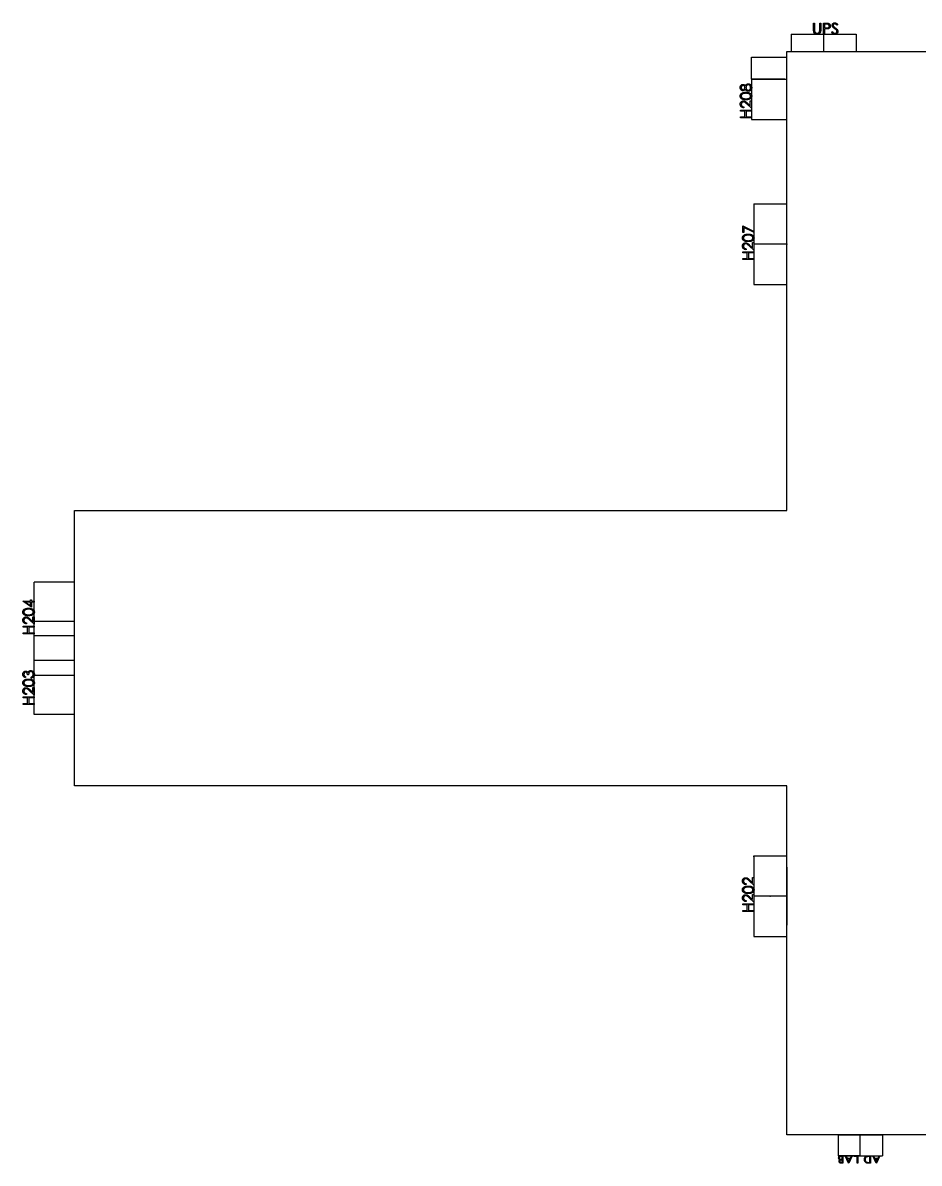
# Model space of a CAD drawing. Header units: millimetres. Extents: x -12656 to 39875, y -15250 to 17000.
# Drawn here: x -12656 to -448, y -385 to 15140 of the extents above; entities that cross this region are included whole.
import ezdxf

# ---------------------------------------------------------------- set-up
doc = ezdxf.new("R2010")
doc.units = ezdxf.units.MM
doc.header["$PDSIZE"] = -1

msp = doc.modelspace()

# ---------------------------------------------------------------- linework, layer by layer
at = {"color": 7, "linetype": 'Continuous'}
for p, q in [((-2194, 14986), (-1306, 14986)), ((-2194, 14986), (-2194, 14750)), ((-1750, 14986), (-1750, 14750)), ((-1306, 14986), (-1306, 14750)), ((-2250, 8500), (-2250, 14750)), ((-2250, 14750), (0, 14750)), ((-2733, 14375), (-2733, 14674)), ((-2733, 14674), (-2250, 14674)), ((-2280, 14375), (-2733, 14375)), ((-2733, 14375), (-2250, 14375)), ((-2733, 14375), (-2733, 13826)), ((-2733, 13826), (-2250, 13826)), ((-2702, 12674), (-2250, 12674)), ((-2702, 12674), (-2702, 11576)), ((-2250, 12125), (-2702, 12125)), ((-2702, 11576), (-2250, 11576)), ((-11950, 4750), (-11950, 8500)), ((-11950, 8500), (-2250, 8500)), ((-11950, 7525), (-12502, 7525)), ((-12502, 6458), (-12502, 7525)), ((-11950, 6458), (-11950, 7525)), ((-12502, 6992), (-11950, 6992)), ((-11950, 6793), (-12502, 6793)), ((-12502, 5725), (-12502, 6793)), ((-11950, 5725), (-11950, 6793)), ((-11950, 6458), (-12502, 6458)), ((-12502, 6259), (-11950, 6259)), ((-11950, 5725), (-12502, 5725)), ((-2250, 4750), (-11950, 4750)), ((-2250, 0), (-2250, 4750)), ((-2702, 3799), (-2250, 3799)), ((-2702, 3799), (-2702, 2701)), ((-2250, 3644), (-2250, 2856)), ((-2250, 3250), (-2702, 3250)), ((-2702, 2701), (-2250, 2701)), ((0, 0), (-2250, 0)), ((-1554, 0), (-1554, -285)), ((-1554, 0), (-946, 0)), ((-1250, -285), (-1250, 0)), ((-946, 0), (-946, -285)), ((-1554, -285), (-946, -285)), ((-1250, -285), (-1554, -285))]:
    msp.add_line(p, q, dxfattribs=at)
at = {"color": 7, "linetype": 'Continuous', "flags": 128}
for points in [[(-1886, 15136), (-1872, 15136), (-1872, 15136), (-1872, 15046), (-1872, 15046), (-1872, 15043), (-1872, 15039), (-1872, 15036), (-1872, 15033), (-1872, 15031), (-1872, 15029), (-1872, 15028), (-1872, 15027), (-1872, 15027), (-1871, 15022), (-1870, 15018), (-1868, 15015), (-1867, 15012), (-1864, 15009), (-1861, 15006), (-1858, 15004), (-1854, 15002), (-1850, 15000), (-1846, 14999), (-1841, 14998), (-1837, 14998), (-1837, 14998), (-1833, 14998), (-1830, 14999), (-1826, 15000), (-1823, 15001), (-1820, 15003), (-1817, 15005), (-1814, 15007), (-1811, 15010), (-1809, 15013), (-1807, 15016), (-1806, 15019), (-1805, 15023), (-1805, 15023), (-1804, 15025), (-1804, 15027), (-1804, 15029), (-1804, 15032), (-1803, 15035), (-1803, 15038), (-1803, 15042), (-1803, 15046), (-1803, 15046), (-1803, 15136), (-1803, 15136), (-1790, 15136), (-1790, 15136), (-1790, 15046), (-1790, 15046), (-1790, 15041), (-1790, 15036), (-1790, 15032), (-1791, 15028), (-1791, 15024), (-1792, 15020), (-1793, 15016), (-1794, 15013), (-1795, 15010), (-1796, 15007), (-1797, 15004), (-1799, 15002), (-1801, 14999), (-1804, 14996), (-1806, 14994), (-1809, 14992), (-1812, 14990), (-1815, 14988), (-1818, 14986), (-1821, 14985), (-1825, 14984), (-1829, 14983), (-1832, 14983), (-1836, 14982), (-1836, 14982), (-1841, 14983), (-1845, 14983), (-1849, 14984), (-1853, 14985), (-1856, 14986), (-1860, 14987), (-1863, 14989), (-1866, 14991), (-1869, 14993), (-1872, 14996), (-1875, 14998), (-1877, 15001), (-1879, 15004), (-1881, 15007), (-1882, 15011), (-1883, 15014), (-1883, 15014), (-1884, 15017), (-1884, 15019), (-1885, 15023), (-1885, 15026), (-1886, 15031), (-1886, 15035), (-1886, 15040), (-1886, 15046), (-1886, 15046), (-1886, 15136)], [(-1751, 15136), (-1722, 15136), (-1722, 15136), (-1716, 15136), (-1710, 15136), (-1705, 15136), (-1701, 15136), (-1697, 15135), (-1693, 15135), (-1690, 15135), (-1688, 15134), (-1688, 15134), (-1685, 15133), (-1682, 15132), (-1679, 15131), (-1676, 15129), (-1674, 15127), (-1671, 15126), (-1669, 15123), (-1667, 15121), (-1665, 15118), (-1664, 15116), (-1662, 15113), (-1661, 15110), (-1660, 15107), (-1659, 15103), (-1659, 15100), (-1659, 15096), (-1659, 15096), (-1659, 15092), (-1659, 15089), (-1660, 15086), (-1661, 15082), (-1662, 15079), (-1663, 15076), (-1665, 15074), (-1667, 15071), (-1669, 15069), (-1671, 15067), (-1674, 15065), (-1676, 15063), (-1679, 15061), (-1682, 15060), (-1686, 15059), (-1689, 15058), (-1689, 15058), (-1692, 15057), (-1695, 15057), (-1699, 15057), (-1704, 15056), (-1709, 15056), (-1714, 15056), (-1720, 15056), (-1727, 15056), (-1727, 15056), (-1738, 15056), (-1738, 15056), (-1738, 14986), (-1738, 14986), (-1751, 14986), (-1751, 14986), (-1751, 15136)], [(-1738, 15121), (-1738, 15071), (-1738, 15071), (-1712, 15071), (-1712, 15071), (-1708, 15071), (-1704, 15071), (-1701, 15071), (-1698, 15071), (-1695, 15072), (-1692, 15072), (-1690, 15073), (-1688, 15073), (-1685, 15075), (-1682, 15077), (-1679, 15079), (-1677, 15082), (-1675, 15085), (-1673, 15089), (-1673, 15092), (-1672, 15096), (-1672, 15096), (-1673, 15100), (-1673, 15103), (-1675, 15106), (-1677, 15110), (-1679, 15112), (-1682, 15115), (-1685, 15117), (-1688, 15118), (-1690, 15119), (-1692, 15119), (-1694, 15120), (-1697, 15120), (-1700, 15121), (-1703, 15121), (-1707, 15121), (-1710, 15121), (-1710, 15121), (-1738, 15121)], [(-1644, 15015), (-1631, 15023), (-1631, 15023), (-1627, 15017), (-1624, 15012), (-1620, 15008), (-1616, 15004), (-1611, 15001), (-1607, 14999), (-1603, 14998), (-1598, 14998), (-1598, 14998), (-1594, 14998), (-1590, 14999), (-1587, 15000), (-1583, 15001), (-1580, 15003), (-1577, 15005), (-1574, 15008), (-1572, 15011), (-1571, 15014), (-1569, 15017), (-1569, 15020), (-1569, 15023), (-1569, 15023), (-1569, 15027), (-1570, 15031), (-1572, 15034), (-1574, 15038), (-1574, 15038), (-1576, 15041), (-1578, 15043), (-1581, 15046), (-1584, 15049), (-1588, 15052), (-1592, 15055), (-1596, 15059), (-1601, 15062), (-1601, 15062), (-1606, 15065), (-1610, 15069), (-1614, 15071), (-1617, 15074), (-1620, 15077), (-1622, 15079), (-1624, 15081), (-1626, 15082), (-1626, 15082), (-1628, 15085), (-1629, 15088), (-1631, 15090), (-1632, 15093), (-1633, 15096), (-1633, 15099), (-1634, 15102), (-1634, 15105), (-1634, 15105), (-1634, 15110), (-1633, 15114), (-1631, 15119), (-1629, 15123), (-1627, 15127), (-1623, 15130), (-1620, 15133), (-1616, 15136), (-1611, 15138), (-1607, 15139), (-1602, 15140), (-1597, 15140), (-1597, 15140), (-1592, 15140), (-1587, 15139), (-1582, 15137), (-1577, 15135), (-1575, 15133), (-1572, 15131), (-1570, 15129), (-1567, 15127), (-1565, 15124), (-1562, 15121), (-1560, 15118), (-1557, 15115), (-1557, 15115), (-1569, 15106), (-1569, 15106), (-1571, 15108), (-1574, 15111), (-1576, 15113), (-1578, 15115), (-1579, 15117), (-1581, 15119), (-1583, 15120), (-1585, 15121), (-1588, 15123), (-1591, 15124), (-1595, 15125), (-1599, 15125), (-1599, 15125), (-1603, 15124), (-1607, 15123), (-1611, 15122), (-1614, 15119), (-1617, 15116), (-1619, 15113), (-1620, 15110), (-1621, 15106), (-1621, 15106), (-1620, 15103), (-1620, 15101), (-1619, 15099), (-1618, 15096), (-1617, 15094), (-1615, 15092), (-1613, 15089), (-1611, 15086), (-1611, 15086), (-1610, 15086), (-1608, 15084), (-1606, 15083), (-1604, 15081), (-1601, 15079), (-1598, 15077), (-1595, 15074), (-1590, 15071), (-1590, 15071), (-1586, 15068), (-1581, 15064), (-1577, 15061), (-1573, 15058), (-1570, 15055), (-1567, 15052), (-1565, 15049), (-1563, 15046), (-1559, 15040), (-1557, 15034), (-1556, 15029), (-1555, 15023), (-1555, 15023), (-1555, 15019), (-1556, 15015), (-1557, 15011), (-1558, 15008), (-1560, 15004), (-1562, 15001), (-1565, 14998), (-1568, 14995), (-1571, 14992), (-1574, 14989), (-1578, 14987), (-1581, 14986), (-1585, 14984), (-1589, 14983), (-1594, 14983), (-1598, 14982), (-1598, 14982), (-1601, 14983), (-1605, 14983), (-1608, 14984), (-1611, 14984), (-1614, 14985), (-1617, 14987), (-1620, 14988), (-1623, 14990), (-1626, 14992), (-1628, 14994), (-1631, 14997), (-1634, 15000), (-1636, 15003), (-1639, 15007), (-1641, 15011), (-1644, 15015)], [(-2816, 14281), (-2814, 14284), (-2812, 14288), (-2810, 14291), (-2808, 14294), (-2806, 14296), (-2803, 14299), (-2801, 14301), (-2799, 14303), (-2796, 14304), (-2794, 14306), (-2791, 14307), (-2788, 14308), (-2785, 14309), (-2782, 14309), (-2779, 14309), (-2776, 14310), (-2776, 14310), (-2772, 14309), (-2768, 14309), (-2764, 14308), (-2760, 14307), (-2756, 14305), (-2752, 14303), (-2749, 14301), (-2745, 14298), (-2745, 14298), (-2741, 14295), (-2738, 14291), (-2735, 14286), (-2733, 14281), (-2731, 14276), (-2730, 14271), (-2729, 14265), (-2729, 14258), (-2729, 14258), (-2729, 14252), (-2730, 14247), (-2731, 14241), (-2732, 14237), (-2734, 14232), (-2737, 14228), (-2740, 14224), (-2743, 14221), (-2747, 14218), (-2751, 14215), (-2754, 14213), (-2758, 14211), (-2762, 14209), (-2767, 14209), (-2771, 14208), (-2775, 14208), (-2775, 14208), (-2778, 14208), (-2781, 14208), (-2784, 14209), (-2787, 14209), (-2790, 14210), (-2793, 14212), (-2795, 14213), (-2798, 14215), (-2801, 14217), (-2803, 14219), (-2805, 14221), (-2808, 14224), (-2810, 14227), (-2812, 14230), (-2814, 14234), (-2816, 14237), (-2816, 14237), (-2819, 14232), (-2822, 14228), (-2826, 14224), (-2830, 14221), (-2834, 14218), (-2839, 14217), (-2843, 14216), (-2848, 14215), (-2848, 14215), (-2853, 14216), (-2857, 14217), (-2862, 14219), (-2867, 14221), (-2871, 14224), (-2875, 14228), (-2878, 14232), (-2881, 14237), (-2883, 14242), (-2885, 14248), (-2886, 14253), (-2886, 14259), (-2886, 14259), (-2886, 14265), (-2885, 14271), (-2883, 14276), (-2881, 14281), (-2878, 14286), (-2875, 14290), (-2871, 14293), (-2867, 14296), (-2862, 14299), (-2857, 14301), (-2852, 14302), (-2848, 14302), (-2848, 14302), (-2843, 14302), (-2838, 14301), (-2834, 14299), (-2830, 14297), (-2826, 14294), (-2822, 14290), (-2819, 14286), (-2816, 14281)], [(-2871, 14259), (-2871, 14255), (-2871, 14252), (-2870, 14250), (-2869, 14247), (-2868, 14244), (-2867, 14242), (-2866, 14239), (-2864, 14237), (-2862, 14235), (-2861, 14234), (-2859, 14232), (-2857, 14231), (-2855, 14230), (-2852, 14229), (-2850, 14229), (-2848, 14229), (-2848, 14229), (-2845, 14229), (-2843, 14229), (-2841, 14230), (-2839, 14231), (-2837, 14232), (-2835, 14234), (-2833, 14236), (-2831, 14238), (-2829, 14240), (-2827, 14243), (-2826, 14245), (-2825, 14248), (-2824, 14250), (-2823, 14253), (-2823, 14256), (-2823, 14259), (-2823, 14259), (-2823, 14263), (-2824, 14267), (-2825, 14270), (-2826, 14274), (-2828, 14277), (-2831, 14280), (-2833, 14282), (-2836, 14285), (-2839, 14286), (-2842, 14288), (-2845, 14288), (-2848, 14288), (-2848, 14288), (-2850, 14288), (-2852, 14288), (-2854, 14287), (-2856, 14287), (-2858, 14285), (-2860, 14284), (-2862, 14283), (-2864, 14281), (-2866, 14279), (-2867, 14277), (-2868, 14274), (-2869, 14271), (-2870, 14269), (-2871, 14265), (-2871, 14262), (-2871, 14259)], [(-2808, 14259), (-2807, 14255), (-2807, 14252), (-2806, 14248), (-2805, 14245), (-2804, 14241), (-2802, 14238), (-2800, 14235), (-2798, 14232), (-2795, 14230), (-2793, 14227), (-2790, 14225), (-2787, 14224), (-2784, 14223), (-2781, 14222), (-2778, 14221), (-2775, 14221), (-2775, 14221), (-2771, 14221), (-2767, 14222), (-2763, 14224), (-2759, 14226), (-2756, 14228), (-2753, 14231), (-2750, 14235), (-2748, 14239), (-2746, 14243), (-2745, 14248), (-2744, 14253), (-2744, 14259), (-2744, 14259), (-2744, 14263), (-2745, 14267), (-2745, 14271), (-2747, 14274), (-2748, 14277), (-2750, 14280), (-2751, 14283), (-2754, 14286), (-2756, 14288), (-2759, 14290), (-2761, 14292), (-2764, 14294), (-2767, 14295), (-2770, 14296), (-2773, 14296), (-2776, 14296), (-2776, 14296), (-2779, 14296), (-2782, 14295), (-2785, 14295), (-2788, 14293), (-2790, 14292), (-2793, 14290), (-2796, 14288), (-2798, 14285), (-2800, 14283), (-2802, 14280), (-2804, 14277), (-2805, 14274), (-2806, 14270), (-2807, 14267), (-2807, 14263), (-2808, 14259)], [(-2808, 14092), (-2815, 14092), (-2822, 14093), (-2828, 14093), (-2834, 14094), (-2839, 14095), (-2845, 14096), (-2849, 14097), (-2853, 14099), (-2857, 14100), (-2861, 14102), (-2865, 14104), (-2868, 14106), (-2871, 14109), (-2873, 14111), (-2876, 14114), (-2878, 14117), (-2880, 14120), (-2882, 14123), (-2883, 14126), (-2884, 14129), (-2885, 14132), (-2886, 14135), (-2886, 14139), (-2886, 14142), (-2886, 14142), (-2886, 14146), (-2886, 14150), (-2885, 14153), (-2884, 14156), (-2883, 14160), (-2882, 14163), (-2880, 14166), (-2878, 14169), (-2876, 14172), (-2873, 14174), (-2871, 14177), (-2868, 14179), (-2864, 14182), (-2861, 14184), (-2857, 14186), (-2853, 14187), (-2848, 14189), (-2844, 14190), (-2839, 14192), (-2833, 14193), (-2827, 14193), (-2821, 14194), (-2814, 14194), (-2808, 14194), (-2808, 14194), (-2801, 14194), (-2794, 14194), (-2788, 14193), (-2782, 14193), (-2777, 14192), (-2772, 14190), (-2767, 14189), (-2763, 14187), (-2758, 14186), (-2755, 14184), (-2751, 14182), (-2748, 14179), (-2745, 14177), (-2742, 14174), (-2740, 14172), (-2737, 14169), (-2735, 14166), (-2734, 14163), (-2732, 14160), (-2731, 14156), (-2730, 14153), (-2729, 14150), (-2729, 14146), (-2729, 14142), (-2729, 14142), (-2729, 14139), (-2729, 14135), (-2730, 14132), (-2731, 14129), (-2732, 14126), (-2733, 14123), (-2735, 14120), (-2737, 14117), (-2739, 14114), (-2742, 14111), (-2744, 14109), (-2747, 14106), (-2751, 14104), (-2754, 14102), (-2758, 14100), (-2762, 14099), (-2766, 14097), (-2771, 14096), (-2776, 14095), (-2781, 14094), (-2787, 14093), (-2794, 14093), (-2800, 14092), (-2808, 14092)], [(-2808, 14106), (-2802, 14106), (-2796, 14106), (-2791, 14106), (-2786, 14107), (-2781, 14108), (-2777, 14108), (-2773, 14109), (-2770, 14110), (-2767, 14112), (-2764, 14113), (-2761, 14114), (-2759, 14116), (-2757, 14118), (-2754, 14120), (-2752, 14122), (-2751, 14124), (-2748, 14128), (-2746, 14133), (-2745, 14138), (-2744, 14143), (-2744, 14143), (-2745, 14148), (-2746, 14153), (-2748, 14157), (-2751, 14162), (-2752, 14164), (-2754, 14166), (-2756, 14168), (-2759, 14170), (-2761, 14171), (-2764, 14173), (-2767, 14174), (-2770, 14175), (-2770, 14175), (-2774, 14176), (-2778, 14178), (-2783, 14179), (-2787, 14179), (-2792, 14180), (-2797, 14180), (-2802, 14181), (-2808, 14181), (-2808, 14181), (-2813, 14181), (-2818, 14180), (-2823, 14180), (-2828, 14180), (-2832, 14179), (-2836, 14178), (-2840, 14177), (-2844, 14176), (-2847, 14174), (-2850, 14173), (-2853, 14171), (-2856, 14170), (-2859, 14168), (-2861, 14166), (-2863, 14164), (-2865, 14162), (-2867, 14157), (-2869, 14153), (-2871, 14148), (-2871, 14143), (-2871, 14143), (-2871, 14138), (-2869, 14133), (-2867, 14128), (-2865, 14124), (-2863, 14122), (-2861, 14120), (-2859, 14118), (-2856, 14116), (-2854, 14114), (-2851, 14113), (-2848, 14112), (-2845, 14110), (-2842, 14109), (-2838, 14108), (-2834, 14108), (-2829, 14107), (-2825, 14106), (-2819, 14106), (-2814, 14106), (-2808, 14106)], [(-2836, 13996), (-2836, 13983), (-2836, 13983), (-2842, 13983), (-2847, 13984), (-2852, 13985), (-2856, 13987), (-2861, 13989), (-2865, 13991), (-2869, 13994), (-2872, 13997), (-2876, 14001), (-2879, 14005), (-2881, 14009), (-2883, 14013), (-2884, 14017), (-2886, 14022), (-2886, 14027), (-2886, 14032), (-2886, 14032), (-2886, 14037), (-2886, 14041), (-2885, 14046), (-2883, 14050), (-2881, 14054), (-2879, 14058), (-2876, 14061), (-2873, 14064), (-2870, 14067), (-2866, 14070), (-2863, 14072), (-2859, 14074), (-2855, 14075), (-2851, 14076), (-2846, 14077), (-2842, 14077), (-2842, 14077), (-2836, 14077), (-2830, 14075), (-2824, 14073), (-2818, 14071), (-2815, 14069), (-2812, 14067), (-2809, 14064), (-2805, 14062), (-2801, 14058), (-2797, 14055), (-2793, 14051), (-2788, 14047), (-2788, 14047), (-2748, 14009), (-2748, 14009), (-2748, 14079), (-2748, 14079), (-2733, 14079), (-2733, 14079), (-2733, 13977), (-2733, 13977), (-2795, 14035), (-2795, 14035), (-2799, 14039), (-2803, 14043), (-2807, 14047), (-2811, 14050), (-2814, 14052), (-2817, 14055), (-2820, 14057), (-2822, 14058), (-2826, 14060), (-2831, 14062), (-2836, 14063), (-2841, 14063), (-2841, 14063), (-2844, 14063), (-2847, 14063), (-2849, 14062), (-2852, 14061), (-2855, 14060), (-2857, 14058), (-2860, 14056), (-2862, 14054), (-2864, 14052), (-2866, 14049), (-2868, 14046), (-2869, 14044), (-2870, 14041), (-2870, 14038), (-2871, 14034), (-2871, 14031), (-2871, 14031), (-2871, 14027), (-2870, 14024), (-2870, 14021), (-2869, 14018), (-2868, 14015), (-2866, 14012), (-2864, 14009), (-2862, 14007), (-2860, 14005), (-2857, 14003), (-2854, 14001), (-2851, 14000), (-2848, 13998), (-2844, 13997), (-2840, 13997), (-2836, 13996)], [(-2883, 13848), (-2883, 13862), (-2883, 13862), (-2821, 13862), (-2821, 13862), (-2821, 13938), (-2821, 13938), (-2883, 13938), (-2883, 13938), (-2883, 13952), (-2883, 13952), (-2733, 13952), (-2733, 13952), (-2733, 13938), (-2733, 13938), (-2806, 13938), (-2806, 13938), (-2806, 13862), (-2806, 13862), (-2733, 13862), (-2733, 13862), (-2733, 13848), (-2733, 13848), (-2883, 13848)], [(-2852, 12286), (-2852, 12378), (-2852, 12378), (-2698, 12299), (-2698, 12299), (-2705, 12288), (-2705, 12288), (-2837, 12355), (-2837, 12355), (-2837, 12286), (-2837, 12286), (-2852, 12286)], [(-2777, 12161), (-2784, 12161), (-2791, 12161), (-2797, 12162), (-2803, 12162), (-2809, 12163), (-2814, 12164), (-2819, 12166), (-2823, 12167), (-2827, 12169), (-2831, 12171), (-2834, 12173), (-2837, 12175), (-2840, 12177), (-2843, 12180), (-2845, 12182), (-2848, 12185), (-2850, 12188), (-2851, 12191), (-2853, 12194), (-2854, 12197), (-2855, 12201), (-2855, 12204), (-2856, 12207), (-2856, 12211), (-2856, 12211), (-2856, 12215), (-2855, 12218), (-2855, 12221), (-2854, 12225), (-2853, 12228), (-2851, 12231), (-2850, 12234), (-2848, 12237), (-2845, 12240), (-2843, 12243), (-2840, 12245), (-2837, 12248), (-2834, 12250), (-2830, 12252), (-2826, 12254), (-2822, 12256), (-2818, 12258), (-2813, 12259), (-2808, 12260), (-2803, 12261), (-2797, 12262), (-2791, 12262), (-2784, 12263), (-2777, 12263), (-2777, 12263), (-2770, 12263), (-2764, 12262), (-2757, 12262), (-2752, 12261), (-2746, 12260), (-2741, 12259), (-2736, 12258), (-2732, 12256), (-2728, 12254), (-2724, 12252), (-2721, 12250), (-2717, 12248), (-2714, 12246), (-2712, 12243), (-2709, 12240), (-2707, 12237), (-2705, 12234), (-2703, 12231), (-2702, 12228), (-2700, 12225), (-2699, 12222), (-2699, 12218), (-2698, 12215), (-2698, 12211), (-2698, 12211), (-2698, 12207), (-2699, 12204), (-2699, 12201), (-2700, 12197), (-2701, 12194), (-2703, 12191), (-2705, 12188), (-2707, 12185), (-2709, 12182), (-2711, 12180), (-2714, 12177), (-2717, 12175), (-2720, 12173), (-2723, 12171), (-2727, 12169), (-2731, 12167), (-2735, 12166), (-2740, 12164), (-2745, 12163), (-2751, 12162), (-2757, 12162), (-2763, 12161), (-2770, 12161), (-2777, 12161)], [(-2806, 12065), (-2806, 12051), (-2806, 12051), (-2811, 12052), (-2816, 12052), (-2821, 12054), (-2826, 12055), (-2830, 12057), (-2834, 12060), (-2838, 12062), (-2842, 12066), (-2845, 12069), (-2848, 12073), (-2850, 12077), (-2852, 12081), (-2854, 12086), (-2855, 12090), (-2856, 12095), (-2856, 12100), (-2856, 12100), (-2856, 12105), (-2855, 12110), (-2854, 12114), (-2853, 12118), (-2851, 12122), (-2848, 12126), (-2846, 12130), (-2843, 12133), (-2839, 12136), (-2836, 12138), (-2832, 12141), (-2828, 12142), (-2824, 12144), (-2820, 12145), (-2816, 12145), (-2811, 12145), (-2811, 12145), (-2805, 12145), (-2799, 12144), (-2793, 12142), (-2788, 12139), (-2785, 12137), (-2782, 12135), (-2778, 12133), (-2775, 12130), (-2771, 12127), (-2766, 12123), (-2762, 12119), (-2758, 12115), (-2758, 12115), (-2717, 12078), (-2717, 12078), (-2717, 12147), (-2717, 12147), (-2702, 12147), (-2702, 12147), (-2702, 12045), (-2702, 12045), (-2764, 12104), (-2764, 12104), (-2769, 12108), (-2773, 12112), (-2777, 12115), (-2780, 12118), (-2783, 12121), (-2786, 12123), (-2789, 12125), (-2791, 12127), (-2796, 12129), (-2801, 12131), (-2805, 12132), (-2810, 12132), (-2810, 12132), (-2813, 12132), (-2816, 12131), (-2819, 12131), (-2822, 12130), (-2824, 12128), (-2827, 12127), (-2829, 12125), (-2832, 12123), (-2834, 12120), (-2836, 12118), (-2837, 12115), (-2838, 12112), (-2839, 12109), (-2840, 12106), (-2840, 12103), (-2841, 12099), (-2841, 12099), (-2840, 12096), (-2840, 12093), (-2839, 12089), (-2838, 12086), (-2837, 12083), (-2835, 12081), (-2834, 12078), (-2831, 12076), (-2829, 12073), (-2826, 12071), (-2824, 12070), (-2821, 12068), (-2817, 12067), (-2814, 12066), (-2810, 12065), (-2806, 12065)], [(-2777, 12174), (-2771, 12174), (-2765, 12175), (-2760, 12175), (-2755, 12175), (-2751, 12176), (-2747, 12177), (-2743, 12178), (-2740, 12179), (-2736, 12180), (-2734, 12181), (-2731, 12183), (-2728, 12185), (-2726, 12186), (-2724, 12188), (-2722, 12190), (-2720, 12192), (-2717, 12197), (-2715, 12202), (-2714, 12207), (-2714, 12211), (-2714, 12211), (-2714, 12216), (-2715, 12221), (-2717, 12226), (-2720, 12230), (-2722, 12232), (-2724, 12234), (-2726, 12236), (-2728, 12238), (-2731, 12240), (-2733, 12241), (-2736, 12242), (-2739, 12244), (-2739, 12244), (-2743, 12245), (-2748, 12246), (-2752, 12247), (-2757, 12248), (-2761, 12248), (-2766, 12249), (-2772, 12249), (-2777, 12249), (-2777, 12249), (-2783, 12249), (-2788, 12249), (-2793, 12249), (-2797, 12248), (-2802, 12247), (-2806, 12246), (-2810, 12245), (-2813, 12244), (-2817, 12243), (-2820, 12241), (-2823, 12240), (-2826, 12238), (-2828, 12236), (-2830, 12234), (-2832, 12232), (-2834, 12230), (-2837, 12226), (-2839, 12221), (-2840, 12216), (-2841, 12211), (-2841, 12211), (-2840, 12206), (-2839, 12202), (-2837, 12197), (-2834, 12192), (-2832, 12190), (-2830, 12188), (-2828, 12186), (-2826, 12185), (-2823, 12183), (-2821, 12182), (-2818, 12180), (-2815, 12179), (-2811, 12178), (-2808, 12177), (-2804, 12176), (-2799, 12175), (-2794, 12175), (-2789, 12175), (-2783, 12174), (-2777, 12174)], [(-2852, 11917), (-2852, 11930), (-2852, 11930), (-2791, 11930), (-2791, 11930), (-2791, 12007), (-2791, 12007), (-2852, 12007), (-2852, 12007), (-2852, 12020), (-2852, 12020), (-2702, 12020), (-2702, 12020), (-2702, 12007), (-2702, 12007), (-2775, 12007), (-2775, 12007), (-2775, 11930), (-2775, 11930), (-2702, 11930), (-2702, 11930), (-2702, 11917), (-2702, 11917), (-2852, 11917)], [(-12656, 7265), (-12656, 7268), (-12656, 7268), (-12552, 7268), (-12552, 7268), (-12552, 7285), (-12552, 7285), (-12536, 7285), (-12536, 7285), (-12536, 7268), (-12536, 7268), (-12502, 7268), (-12502, 7268), (-12502, 7254), (-12502, 7254), (-12536, 7254), (-12536, 7254), (-12536, 7183), (-12536, 7183), (-12656, 7265)], [(-12577, 7068), (-12584, 7068), (-12591, 7068), (-12597, 7069), (-12603, 7069), (-12609, 7070), (-12614, 7071), (-12618, 7072), (-12623, 7074), (-12627, 7076), (-12630, 7077), (-12634, 7079), (-12637, 7082), (-12640, 7084), (-12643, 7086), (-12645, 7089), (-12647, 7092), (-12649, 7095), (-12651, 7098), (-12652, 7101), (-12654, 7104), (-12654, 7107), (-12655, 7111), (-12656, 7114), (-12656, 7118), (-12656, 7118), (-12656, 7121), (-12655, 7125), (-12654, 7128), (-12654, 7132), (-12652, 7135), (-12651, 7138), (-12649, 7141), (-12647, 7144), (-12645, 7147), (-12643, 7150), (-12640, 7152), (-12637, 7155), (-12633, 7157), (-12630, 7159), (-12626, 7161), (-12622, 7163), (-12618, 7164), (-12613, 7166), (-12608, 7167), (-12602, 7168), (-12596, 7169), (-12590, 7169), (-12584, 7169), (-12577, 7170), (-12577, 7170), (-12570, 7169), (-12563, 7169), (-12557, 7169), (-12551, 7168), (-12546, 7167), (-12541, 7166), (-12536, 7164), (-12532, 7163), (-12528, 7161), (-12524, 7159), (-12520, 7157), (-12517, 7155), (-12514, 7152), (-12511, 7150), (-12509, 7147), (-12507, 7144), (-12504, 7141), (-12503, 7138), (-12501, 7135), (-12500, 7132), (-12499, 7128), (-12499, 7125), (-12498, 7121), (-12498, 7118), (-12498, 7118), (-12498, 7114), (-12498, 7111), (-12499, 7107), (-12500, 7104), (-12501, 7101), (-12503, 7098), (-12504, 7095), (-12506, 7092), (-12508, 7089), (-12511, 7087), (-12514, 7084), (-12517, 7082), (-12520, 7080), (-12523, 7078), (-12527, 7076), (-12531, 7074), (-12535, 7073), (-12540, 7071), (-12545, 7070), (-12551, 7069), (-12557, 7069), (-12563, 7068), (-12570, 7068), (-12577, 7068)], [(-12577, 7081), (-12571, 7081), (-12565, 7081), (-12560, 7082), (-12555, 7082), (-12550, 7083), (-12546, 7084), (-12543, 7085), (-12539, 7086), (-12536, 7087), (-12533, 7088), (-12531, 7090), (-12528, 7091), (-12526, 7093), (-12524, 7095), (-12522, 7097), (-12520, 7099), (-12517, 7104), (-12515, 7108), (-12514, 7113), (-12513, 7118), (-12513, 7118), (-12514, 7123), (-12515, 7128), (-12517, 7133), (-12520, 7137), (-12522, 7139), (-12523, 7141), (-12526, 7143), (-12528, 7145), (-12530, 7146), (-12533, 7148), (-12536, 7149), (-12539, 7150), (-12539, 7150), (-12543, 7152), (-12547, 7153), (-12552, 7154), (-12556, 7155), (-12561, 7155), (-12566, 7156), (-12571, 7156), (-12577, 7156), (-12577, 7156), (-12582, 7156), (-12587, 7156), (-12592, 7155), (-12597, 7155), (-12601, 7154), (-12606, 7153), (-12609, 7152), (-12613, 7151), (-12617, 7150), (-12620, 7148), (-12623, 7147), (-12625, 7145), (-12628, 7143), (-12630, 7141), (-12632, 7139), (-12634, 7137), (-12637, 7133), (-12639, 7128), (-12640, 7123), (-12640, 7118), (-12640, 7118), (-12640, 7113), (-12639, 7108), (-12637, 7104), (-12634, 7099), (-12632, 7097), (-12630, 7095), (-12628, 7093), (-12626, 7091), (-12623, 7090), (-12620, 7088), (-12618, 7087), (-12615, 7086), (-12611, 7085), (-12607, 7084), (-12603, 7083), (-12599, 7082), (-12594, 7082), (-12589, 7081), (-12583, 7081), (-12577, 7081)], [(-12552, 7254), (-12617, 7254), (-12617, 7254), (-12552, 7209), (-12552, 7209), (-12552, 7254)], [(-12606, 6971), (-12606, 6958), (-12606, 6958), (-12611, 6958), (-12616, 6959), (-12621, 6960), (-12626, 6962), (-12630, 6964), (-12634, 6966), (-12638, 6969), (-12642, 6973), (-12645, 6976), (-12648, 6980), (-12650, 6984), (-12652, 6988), (-12654, 6993), (-12655, 6997), (-12655, 7002), (-12656, 7007), (-12656, 7007), (-12655, 7012), (-12655, 7017), (-12654, 7021), (-12652, 7025), (-12650, 7029), (-12648, 7033), (-12646, 7036), (-12642, 7040), (-12639, 7043), (-12635, 7045), (-12632, 7047), (-12628, 7049), (-12624, 7050), (-12620, 7051), (-12616, 7052), (-12611, 7052), (-12611, 7052), (-12605, 7052), (-12599, 7051), (-12593, 7049), (-12587, 7046), (-12584, 7044), (-12581, 7042), (-12578, 7040), (-12574, 7037), (-12570, 7034), (-12566, 7030), (-12562, 7026), (-12557, 7022), (-12557, 7022), (-12517, 6984), (-12517, 6984), (-12517, 7054), (-12517, 7054), (-12502, 7054), (-12502, 7054), (-12502, 6952), (-12502, 6952), (-12564, 7010), (-12564, 7010), (-12568, 7015), (-12572, 7019), (-12576, 7022), (-12580, 7025), (-12583, 7028), (-12586, 7030), (-12589, 7032), (-12591, 7033), (-12596, 7036), (-12600, 7037), (-12605, 7038), (-12610, 7039), (-12610, 7039), (-12613, 7039), (-12616, 7038), (-12619, 7037), (-12621, 7036), (-12624, 7035), (-12627, 7033), (-12629, 7032), (-12631, 7029), (-12633, 7027), (-12635, 7024), (-12637, 7022), (-12638, 7019), (-12639, 7016), (-12640, 7013), (-12640, 7010), (-12640, 7006), (-12640, 7006), (-12640, 7003), (-12640, 6999), (-12639, 6996), (-12638, 6993), (-12637, 6990), (-12635, 6987), (-12633, 6985), (-12631, 6982), (-12629, 6980), (-12626, 6978), (-12623, 6976), (-12620, 6975), (-12617, 6974), (-12613, 6973), (-12610, 6972), (-12606, 6971)], [(-12652, 6823), (-12652, 6837), (-12652, 6837), (-12590, 6837), (-12590, 6837), (-12590, 6914), (-12590, 6914), (-12652, 6914), (-12652, 6914), (-12652, 6927), (-12652, 6927), (-12502, 6927), (-12502, 6927), (-12502, 6914), (-12502, 6914), (-12575, 6914), (-12575, 6914), (-12575, 6837), (-12575, 6837), (-12502, 6837), (-12502, 6837), (-12502, 6823), (-12502, 6823), (-12652, 6823)], [(-12617, 6238), (-12617, 6225), (-12617, 6225), (-12622, 6226), (-12626, 6228), (-12630, 6229), (-12634, 6231), (-12637, 6233), (-12640, 6236), (-12643, 6238), (-12646, 6241), (-12648, 6244), (-12650, 6248), (-12652, 6251), (-12653, 6254), (-12654, 6258), (-12655, 6262), (-12656, 6266), (-12656, 6270), (-12656, 6270), (-12655, 6276), (-12654, 6281), (-12653, 6287), (-12650, 6292), (-12647, 6297), (-12644, 6301), (-12640, 6305), (-12636, 6308), (-12631, 6310), (-12626, 6312), (-12622, 6313), (-12617, 6313), (-12617, 6313), (-12612, 6313), (-12607, 6312), (-12603, 6311), (-12599, 6309), (-12596, 6307), (-12592, 6304), (-12589, 6300), (-12586, 6296), (-12586, 6296), (-12583, 6301), (-12580, 6305), (-12577, 6309), (-12573, 6312), (-12573, 6312), (-12570, 6314), (-12567, 6316), (-12564, 6318), (-12560, 6319), (-12557, 6320), (-12554, 6321), (-12550, 6321), (-12546, 6321), (-12546, 6321), (-12540, 6321), (-12534, 6319), (-12528, 6317), (-12522, 6314), (-12517, 6311), (-12512, 6306), (-12508, 6301), (-12504, 6296), (-12502, 6290), (-12500, 6283), (-12498, 6276), (-12498, 6269), (-12498, 6269), (-12498, 6264), (-12499, 6260), (-12500, 6255), (-12501, 6251), (-12502, 6247), (-12504, 6243), (-12507, 6240), (-12509, 6236), (-12512, 6233), (-12515, 6230), (-12519, 6228), (-12523, 6226), (-12527, 6224), (-12532, 6222), (-12537, 6220), (-12542, 6219), (-12542, 6219), (-12542, 6233), (-12542, 6233), (-12539, 6234), (-12536, 6235), (-12533, 6236), (-12530, 6238), (-12527, 6239), (-12525, 6241), (-12523, 6243), (-12521, 6244), (-12521, 6244), (-12520, 6247), (-12518, 6250), (-12517, 6253), (-12515, 6256), (-12515, 6259), (-12514, 6262), (-12513, 6266), (-12513, 6270), (-12513, 6270), (-12514, 6274), (-12514, 6278), (-12515, 6281), (-12516, 6285), (-12517, 6288), (-12519, 6292), (-12521, 6294), (-12523, 6297), (-12525, 6300), (-12528, 6302), (-12530, 6304), (-12533, 6305), (-12536, 6306), (-12539, 6307), (-12542, 6308), (-12545, 6308), (-12545, 6308), (-12549, 6307), (-12553, 6306), (-12557, 6305), (-12561, 6302), (-12564, 6300), (-12568, 6296), (-12570, 6293), (-12572, 6289), (-12573, 6286), (-12574, 6284), (-12575, 6281), (-12575, 6277), (-12576, 6274), (-12576, 6270), (-12577, 6266), (-12577, 6262), (-12577, 6262), (-12592, 6262), (-12592, 6262), (-12592, 6267), (-12593, 6272), (-12594, 6277), (-12596, 6282), (-12598, 6287), (-12600, 6290), (-12602, 6293), (-12605, 6296), (-12608, 6298), (-12611, 6299), (-12614, 6300), (-12617, 6300), (-12617, 6300), (-12619, 6300), (-12621, 6299), (-12624, 6299), (-12626, 6298), (-12628, 6297), (-12630, 6295), (-12632, 6293), (-12633, 6291), (-12635, 6289), (-12636, 6287), (-12638, 6284), (-12639, 6282), (-12639, 6279), (-12640, 6276), (-12640, 6273), (-12640, 6270), (-12640, 6270), (-12640, 6265), (-12639, 6260), (-12637, 6256), (-12635, 6252), (-12634, 6250), (-12632, 6248), (-12630, 6246), (-12628, 6244), (-12626, 6243), (-12623, 6241), (-12620, 6240), (-12617, 6238)], [(-12577, 6104), (-12584, 6104), (-12591, 6104), (-12597, 6105), (-12603, 6105), (-12609, 6106), (-12614, 6107), (-12618, 6109), (-12623, 6110), (-12627, 6112), (-12630, 6114), (-12634, 6116), (-12637, 6118), (-12640, 6120), (-12643, 6123), (-12645, 6125), (-12647, 6128), (-12649, 6131), (-12651, 6134), (-12652, 6137), (-12654, 6140), (-12654, 6144), (-12655, 6147), (-12656, 6150), (-12656, 6154), (-12656, 6154), (-12656, 6158), (-12655, 6161), (-12654, 6164), (-12654, 6168), (-12652, 6171), (-12651, 6174), (-12649, 6177), (-12647, 6180), (-12645, 6183), (-12643, 6186), (-12640, 6188), (-12637, 6191), (-12633, 6193), (-12630, 6195), (-12626, 6197), (-12622, 6199), (-12618, 6201), (-12613, 6202), (-12608, 6203), (-12602, 6204), (-12596, 6205), (-12590, 6205), (-12584, 6206), (-12577, 6206), (-12577, 6206), (-12570, 6206), (-12563, 6205), (-12557, 6205), (-12551, 6204), (-12546, 6203), (-12541, 6202), (-12536, 6201), (-12532, 6199), (-12528, 6197), (-12524, 6195), (-12520, 6193), (-12517, 6191), (-12514, 6189), (-12511, 6186), (-12509, 6183), (-12507, 6180), (-12504, 6177), (-12503, 6174), (-12501, 6171), (-12500, 6168), (-12499, 6165), (-12499, 6161), (-12498, 6158), (-12498, 6154), (-12498, 6154), (-12498, 6150), (-12498, 6147), (-12499, 6144), (-12500, 6140), (-12501, 6137), (-12503, 6134), (-12504, 6131), (-12506, 6128), (-12508, 6125), (-12511, 6123), (-12514, 6120), (-12517, 6118), (-12520, 6116), (-12523, 6114), (-12527, 6112), (-12531, 6110), (-12535, 6109), (-12540, 6107), (-12545, 6106), (-12551, 6105), (-12557, 6105), (-12563, 6104), (-12570, 6104), (-12577, 6104)], [(-12606, 6008), (-12606, 5994), (-12606, 5994), (-12611, 5995), (-12616, 5995), (-12621, 5997), (-12626, 5998), (-12630, 6000), (-12634, 6003), (-12638, 6005), (-12642, 6009), (-12645, 6012), (-12648, 6016), (-12650, 6020), (-12652, 6024), (-12654, 6029), (-12655, 6033), (-12655, 6038), (-12656, 6043), (-12656, 6043), (-12655, 6048), (-12655, 6053), (-12654, 6057), (-12652, 6061), (-12650, 6065), (-12648, 6069), (-12646, 6073), (-12642, 6076), (-12639, 6079), (-12635, 6081), (-12632, 6084), (-12628, 6085), (-12624, 6087), (-12620, 6088), (-12616, 6088), (-12611, 6088), (-12611, 6088), (-12605, 6088), (-12599, 6087), (-12593, 6085), (-12587, 6082), (-12584, 6080), (-12581, 6078), (-12578, 6076), (-12574, 6073), (-12570, 6070), (-12566, 6066), (-12562, 6062), (-12557, 6058), (-12557, 6058), (-12517, 6021), (-12517, 6021), (-12517, 6090), (-12517, 6090), (-12502, 6090), (-12502, 6090), (-12502, 5988), (-12502, 5988), (-12564, 6047), (-12564, 6047), (-12568, 6051), (-12572, 6055), (-12576, 6058), (-12580, 6061), (-12583, 6064), (-12586, 6066), (-12589, 6068), (-12591, 6070), (-12596, 6072), (-12600, 6074), (-12605, 6075), (-12610, 6075), (-12610, 6075), (-12613, 6075), (-12616, 6074), (-12619, 6074), (-12621, 6073), (-12624, 6071), (-12627, 6070), (-12629, 6068), (-12631, 6066), (-12633, 6063), (-12635, 6061), (-12637, 6058), (-12638, 6055), (-12639, 6052), (-12640, 6049), (-12640, 6046), (-12640, 6042), (-12640, 6042), (-12640, 6039), (-12640, 6036), (-12639, 6032), (-12638, 6029), (-12637, 6026), (-12635, 6024), (-12633, 6021), (-12631, 6019), (-12629, 6016), (-12626, 6014), (-12623, 6013), (-12620, 6011), (-12617, 6010), (-12613, 6009), (-12610, 6008), (-12606, 6008)], [(-12577, 6117), (-12571, 6117), (-12565, 6118), (-12560, 6118), (-12555, 6118), (-12550, 6119), (-12546, 6120), (-12543, 6121), (-12539, 6122), (-12536, 6123), (-12533, 6124), (-12531, 6126), (-12528, 6128), (-12526, 6129), (-12524, 6131), (-12522, 6133), (-12520, 6135), (-12517, 6140), (-12515, 6145), (-12514, 6150), (-12513, 6154), (-12513, 6154), (-12514, 6159), (-12515, 6164), (-12517, 6169), (-12520, 6173), (-12522, 6175), (-12523, 6177), (-12526, 6179), (-12528, 6181), (-12530, 6183), (-12533, 6184), (-12536, 6185), (-12539, 6187), (-12539, 6187), (-12543, 6188), (-12547, 6189), (-12552, 6190), (-12556, 6191), (-12561, 6191), (-12566, 6192), (-12571, 6192), (-12577, 6192), (-12577, 6192), (-12582, 6192), (-12587, 6192), (-12592, 6192), (-12597, 6191), (-12601, 6190), (-12606, 6189), (-12609, 6188), (-12613, 6187), (-12617, 6186), (-12620, 6184), (-12623, 6183), (-12625, 6181), (-12628, 6179), (-12630, 6177), (-12632, 6175), (-12634, 6173), (-12637, 6169), (-12639, 6164), (-12640, 6159), (-12640, 6154), (-12640, 6154), (-12640, 6149), (-12639, 6145), (-12637, 6140), (-12634, 6135), (-12632, 6133), (-12630, 6131), (-12628, 6129), (-12626, 6128), (-12623, 6126), (-12620, 6125), (-12618, 6123), (-12615, 6122), (-12611, 6121), (-12607, 6120), (-12603, 6119), (-12599, 6118), (-12594, 6118), (-12589, 6118), (-12583, 6117), (-12577, 6117)], [(-12652, 5860), (-12652, 5873), (-12652, 5873), (-12590, 5873), (-12590, 5873), (-12590, 5950), (-12590, 5950), (-12652, 5950), (-12652, 5950), (-12652, 5963), (-12652, 5963), (-12502, 5963), (-12502, 5963), (-12502, 5950), (-12502, 5950), (-12575, 5950), (-12575, 5950), (-12575, 5873), (-12575, 5873), (-12502, 5873), (-12502, 5873), (-12502, 5860), (-12502, 5860), (-12652, 5860)], [(-2699, 3797), (-2702, 3796), (-2702, 3796), (-2702, 3796), (-2702, 3796), (-2701, 3797), (-2701, 3797), (-2701, 3798), (-2701, 3798), (-2702, 3799), (-2702, 3799), (-2702, 3799), (-2702, 3799), (-2699, 3797), (-2699, 3797), (-2699, 3797)], [(-2700, 3795), (-2700, 3795), (-2700, 3795), (-2700, 3795), (-2700, 3795), (-2700, 3795), (-2700, 3795), (-2700, 3795), (-2700, 3795), (-2700, 3795), (-2700, 3795), (-2700, 3795), (-2700, 3795), (-2700, 3795), (-2700, 3794), (-2700, 3794), (-2700, 3794), (-2700, 3794), (-2700, 3794), (-2700, 3794), (-2700, 3794), (-2700, 3794), (-2700, 3794), (-2700, 3795), (-2700, 3795), (-2700, 3795), (-2700, 3795), (-2700, 3795), (-2700, 3795), (-2700, 3795), (-2700, 3795), (-2700, 3795), (-2700, 3795), (-2700, 3795), (-2700, 3795), (-2700, 3795), (-2700, 3795), (-2700, 3795), (-2700, 3795), (-2700, 3795), (-2701, 3795), (-2701, 3795), (-2701, 3795), (-2701, 3795), (-2701, 3795), (-2701, 3795), (-2701, 3795), (-2701, 3795), (-2702, 3795), (-2702, 3795), (-2702, 3795), (-2702, 3795), (-2700, 3795)], [(-2699, 3793), (-2699, 3792), (-2699, 3792), (-2702, 3792), (-2702, 3792), (-2702, 3793), (-2702, 3793), (-2699, 3793)], [(-2700, 3789), (-2702, 3789), (-2702, 3789), (-2702, 3789), (-2702, 3789), (-2702, 3789), (-2702, 3789), (-2702, 3789), (-2702, 3789), (-2702, 3790), (-2702, 3790), (-2702, 3790), (-2702, 3790), (-2702, 3790), (-2702, 3790), (-2702, 3790), (-2702, 3790), (-2702, 3791), (-2702, 3791), (-2702, 3791), (-2702, 3791), (-2702, 3791), (-2702, 3791), (-2702, 3791), (-2702, 3791), (-2702, 3791), (-2701, 3791), (-2701, 3792), (-2701, 3792), (-2701, 3792), (-2701, 3792), (-2701, 3792), (-2701, 3792), (-2701, 3792), (-2701, 3792), (-2700, 3792), (-2700, 3792), (-2700, 3791), (-2700, 3791), (-2700, 3791), (-2700, 3791), (-2700, 3791), (-2700, 3791), (-2700, 3791), (-2700, 3791), (-2700, 3791), (-2700, 3791), (-2700, 3790), (-2700, 3790), (-2700, 3790), (-2700, 3790), (-2700, 3790), (-2700, 3790), (-2700, 3790), (-2700, 3790), (-2700, 3789), (-2700, 3789), (-2700, 3789), (-2700, 3789), (-2700, 3789), (-2700, 3789), (-2700, 3789)], [(-2700, 3790), (-2700, 3790), (-2700, 3791), (-2700, 3791), (-2700, 3791), (-2700, 3791), (-2700, 3791), (-2700, 3791), (-2700, 3791), (-2700, 3791), (-2701, 3791), (-2701, 3791), (-2701, 3791), (-2701, 3791), (-2701, 3791), (-2701, 3791), (-2701, 3791), (-2701, 3791), (-2701, 3791), (-2702, 3791), (-2702, 3791), (-2702, 3791), (-2702, 3791), (-2702, 3791), (-2702, 3790), (-2702, 3790), (-2702, 3790), (-2702, 3790), (-2702, 3790), (-2702, 3790), (-2702, 3790), (-2702, 3790), (-2702, 3790), (-2701, 3789), (-2701, 3789), (-2701, 3789), (-2701, 3789), (-2701, 3789), (-2701, 3789), (-2701, 3789), (-2701, 3789), (-2701, 3789), (-2701, 3789), (-2700, 3789), (-2700, 3789), (-2700, 3789), (-2700, 3789), (-2700, 3790), (-2700, 3790), (-2700, 3790), (-2700, 3790), (-2700, 3790), (-2700, 3790), (-2700, 3790), (-2700, 3790), (-2700, 3790)], [(-2702, 3788), (-2699, 3788), (-2699, 3788), (-2699, 3788), (-2699, 3788), (-2700, 3788), (-2700, 3788), (-2700, 3788), (-2700, 3788), (-2700, 3788), (-2700, 3787), (-2700, 3787), (-2700, 3787), (-2700, 3787), (-2700, 3787), (-2700, 3787), (-2700, 3787), (-2700, 3787), (-2700, 3786), (-2700, 3786), (-2700, 3786), (-2700, 3786), (-2700, 3786), (-2700, 3786), (-2700, 3786), (-2700, 3786), (-2700, 3786), (-2700, 3786), (-2700, 3786), (-2701, 3786), (-2701, 3786), (-2701, 3786), (-2701, 3786), (-2701, 3786), (-2701, 3786), (-2701, 3786), (-2701, 3786), (-2701, 3786), (-2702, 3786), (-2702, 3786), (-2702, 3786), (-2702, 3786), (-2702, 3786), (-2702, 3786), (-2702, 3786), (-2702, 3786), (-2702, 3787), (-2702, 3787), (-2702, 3787), (-2702, 3787), (-2702, 3787), (-2702, 3787), (-2702, 3787), (-2702, 3787), (-2702, 3788), (-2702, 3788), (-2702, 3788), (-2702, 3788), (-2702, 3788), (-2702, 3788), (-2702, 3788), (-2702, 3788)], [(-2702, 3787), (-2702, 3787), (-2702, 3787), (-2702, 3786), (-2702, 3786), (-2702, 3786), (-2702, 3786), (-2701, 3786), (-2701, 3786), (-2701, 3786), (-2701, 3786), (-2701, 3786), (-2701, 3786), (-2701, 3786), (-2701, 3786), (-2701, 3786), (-2700, 3786), (-2700, 3786), (-2700, 3786), (-2700, 3786), (-2700, 3786), (-2700, 3786), (-2700, 3786), (-2700, 3787), (-2700, 3787), (-2700, 3787), (-2700, 3787), (-2700, 3787), (-2700, 3787), (-2700, 3787), (-2700, 3787), (-2700, 3788), (-2700, 3788), (-2700, 3788), (-2700, 3788), (-2700, 3788), (-2701, 3788), (-2701, 3788), (-2701, 3788), (-2701, 3788), (-2701, 3788), (-2701, 3788), (-2701, 3788), (-2701, 3788), (-2701, 3788), (-2701, 3788), (-2701, 3788), (-2702, 3788), (-2702, 3788), (-2702, 3787), (-2702, 3787), (-2702, 3787), (-2702, 3787), (-2702, 3787), (-2702, 3787), (-2702, 3787)], [(-2699, 3797), (-2701, 3798), (-2701, 3798), (-2701, 3797), (-2701, 3797), (-2699, 3797)], [(-2806, 3420), (-2806, 3407), (-2806, 3407), (-2811, 3407), (-2816, 3408), (-2821, 3409), (-2826, 3411), (-2830, 3413), (-2834, 3415), (-2838, 3418), (-2842, 3422), (-2845, 3425), (-2848, 3429), (-2850, 3433), (-2852, 3437), (-2854, 3441), (-2855, 3446), (-2856, 3451), (-2856, 3456), (-2856, 3456), (-2856, 3461), (-2855, 3466), (-2854, 3470), (-2853, 3474), (-2851, 3478), (-2848, 3482), (-2846, 3485), (-2843, 3489), (-2839, 3492), (-2836, 3494), (-2832, 3496), (-2828, 3498), (-2824, 3499), (-2820, 3500), (-2816, 3501), (-2811, 3501), (-2811, 3501), (-2805, 3501), (-2799, 3500), (-2793, 3498), (-2788, 3495), (-2785, 3493), (-2782, 3491), (-2778, 3489), (-2775, 3486), (-2771, 3483), (-2766, 3479), (-2762, 3475), (-2758, 3471), (-2758, 3471), (-2717, 3433), (-2717, 3433), (-2717, 3503), (-2717, 3503), (-2702, 3503), (-2702, 3503), (-2702, 3401), (-2702, 3401), (-2764, 3459), (-2764, 3459), (-2769, 3464), (-2773, 3467), (-2777, 3471), (-2780, 3474), (-2783, 3477), (-2786, 3479), (-2789, 3481), (-2791, 3482), (-2796, 3485), (-2801, 3486), (-2805, 3487), (-2810, 3488), (-2810, 3488), (-2813, 3488), (-2816, 3487), (-2819, 3486), (-2822, 3485), (-2824, 3484), (-2827, 3482), (-2829, 3481), (-2832, 3478), (-2834, 3476), (-2836, 3473), (-2837, 3471), (-2838, 3468), (-2839, 3465), (-2840, 3462), (-2840, 3459), (-2841, 3455), (-2841, 3455), (-2840, 3452), (-2840, 3448), (-2839, 3445), (-2838, 3442), (-2837, 3439), (-2835, 3436), (-2834, 3434), (-2831, 3431), (-2829, 3429), (-2826, 3427), (-2824, 3425), (-2821, 3424), (-2817, 3423), (-2814, 3422), (-2810, 3421), (-2806, 3420)], [(-2777, 3286), (-2784, 3286), (-2791, 3286), (-2797, 3287), (-2803, 3287), (-2809, 3288), (-2814, 3289), (-2819, 3291), (-2823, 3292), (-2827, 3294), (-2831, 3296), (-2834, 3298), (-2837, 3300), (-2840, 3302), (-2843, 3305), (-2845, 3307), (-2848, 3310), (-2850, 3313), (-2851, 3316), (-2853, 3319), (-2854, 3322), (-2855, 3326), (-2855, 3329), (-2856, 3332), (-2856, 3336), (-2856, 3336), (-2856, 3340), (-2855, 3343), (-2855, 3346), (-2854, 3350), (-2853, 3353), (-2851, 3356), (-2850, 3359), (-2848, 3362), (-2845, 3365), (-2843, 3368), (-2840, 3370), (-2837, 3373), (-2834, 3375), (-2830, 3377), (-2826, 3379), (-2822, 3381), (-2818, 3383), (-2813, 3384), (-2808, 3385), (-2803, 3386), (-2797, 3387), (-2791, 3387), (-2784, 3388), (-2777, 3388), (-2777, 3388), (-2770, 3388), (-2764, 3387), (-2757, 3387), (-2752, 3386), (-2746, 3385), (-2741, 3384), (-2736, 3383), (-2732, 3381), (-2728, 3379), (-2724, 3377), (-2721, 3375), (-2717, 3373), (-2714, 3371), (-2712, 3368), (-2709, 3365), (-2707, 3362), (-2705, 3359), (-2703, 3356), (-2702, 3353), (-2700, 3350), (-2699, 3347), (-2699, 3343), (-2698, 3340), (-2698, 3336), (-2698, 3336), (-2698, 3332), (-2699, 3329), (-2699, 3326), (-2700, 3322), (-2701, 3319), (-2703, 3316), (-2705, 3313), (-2707, 3310), (-2709, 3307), (-2711, 3305), (-2714, 3302), (-2717, 3300), (-2720, 3298), (-2723, 3296), (-2727, 3294), (-2731, 3292), (-2735, 3291), (-2740, 3289), (-2745, 3288), (-2751, 3287), (-2757, 3287), (-2763, 3286), (-2770, 3286), (-2777, 3286)], [(-2806, 3190), (-2806, 3176), (-2806, 3176), (-2811, 3177), (-2816, 3177), (-2821, 3179), (-2826, 3180), (-2830, 3182), (-2834, 3185), (-2838, 3187), (-2842, 3191), (-2845, 3194), (-2848, 3198), (-2850, 3202), (-2852, 3206), (-2854, 3211), (-2855, 3215), (-2856, 3220), (-2856, 3225), (-2856, 3225), (-2856, 3230), (-2855, 3235), (-2854, 3239), (-2853, 3243), (-2851, 3247), (-2848, 3251), (-2846, 3255), (-2843, 3258), (-2839, 3261), (-2836, 3263), (-2832, 3266), (-2828, 3267), (-2824, 3269), (-2820, 3270), (-2816, 3270), (-2811, 3270), (-2811, 3270), (-2805, 3270), (-2799, 3269), (-2793, 3267), (-2788, 3264), (-2785, 3262), (-2782, 3260), (-2778, 3258), (-2775, 3255), (-2771, 3252), (-2766, 3248), (-2762, 3244), (-2758, 3240), (-2758, 3240), (-2717, 3203), (-2717, 3203), (-2717, 3272), (-2717, 3272), (-2702, 3272), (-2702, 3272), (-2702, 3170), (-2702, 3170), (-2764, 3229), (-2764, 3229), (-2769, 3233), (-2773, 3237), (-2777, 3240), (-2780, 3243), (-2783, 3246), (-2786, 3248), (-2789, 3250), (-2791, 3252), (-2796, 3254), (-2801, 3256), (-2805, 3257), (-2810, 3257), (-2810, 3257), (-2813, 3257), (-2816, 3256), (-2819, 3256), (-2822, 3255), (-2824, 3253), (-2827, 3252), (-2829, 3250), (-2832, 3248), (-2834, 3245), (-2836, 3243), (-2837, 3240), (-2838, 3237), (-2839, 3234), (-2840, 3231), (-2840, 3228), (-2841, 3224), (-2841, 3224), (-2840, 3221), (-2840, 3218), (-2839, 3214), (-2838, 3211), (-2837, 3208), (-2835, 3206), (-2834, 3203), (-2831, 3201), (-2829, 3198), (-2826, 3196), (-2824, 3195), (-2821, 3193), (-2817, 3192), (-2814, 3191), (-2810, 3190), (-2806, 3190)], [(-2777, 3299), (-2771, 3299), (-2765, 3300), (-2760, 3300), (-2755, 3300), (-2751, 3301), (-2747, 3302), (-2743, 3303), (-2740, 3304), (-2736, 3305), (-2734, 3306), (-2731, 3308), (-2728, 3310), (-2726, 3311), (-2724, 3313), (-2722, 3315), (-2720, 3317), (-2717, 3322), (-2715, 3327), (-2714, 3332), (-2714, 3336), (-2714, 3336), (-2714, 3341), (-2715, 3346), (-2717, 3351), (-2720, 3355), (-2722, 3357), (-2724, 3359), (-2726, 3361), (-2728, 3363), (-2731, 3365), (-2733, 3366), (-2736, 3367), (-2739, 3369), (-2739, 3369), (-2743, 3370), (-2748, 3371), (-2752, 3372), (-2757, 3373), (-2761, 3373), (-2766, 3374), (-2772, 3374), (-2777, 3374), (-2777, 3374), (-2783, 3374), (-2788, 3374), (-2793, 3374), (-2797, 3373), (-2802, 3372), (-2806, 3371), (-2810, 3370), (-2813, 3369), (-2817, 3368), (-2820, 3366), (-2823, 3365), (-2826, 3363), (-2828, 3361), (-2830, 3359), (-2832, 3357), (-2834, 3355), (-2837, 3351), (-2839, 3346), (-2840, 3341), (-2841, 3336), (-2841, 3336), (-2840, 3331), (-2839, 3327), (-2837, 3322), (-2834, 3317), (-2832, 3315), (-2830, 3313), (-2828, 3311), (-2826, 3310), (-2823, 3308), (-2821, 3307), (-2818, 3305), (-2815, 3304), (-2811, 3303), (-2808, 3302), (-2804, 3301), (-2799, 3300), (-2794, 3300), (-2789, 3300), (-2783, 3299), (-2777, 3299)], [(-2852, 3042), (-2852, 3055), (-2852, 3055), (-2791, 3055), (-2791, 3055), (-2791, 3132), (-2791, 3132), (-2852, 3132), (-2852, 3132), (-2852, 3145), (-2852, 3145), (-2702, 3145), (-2702, 3145), (-2702, 3132), (-2702, 3132), (-2775, 3132), (-2775, 3132), (-2775, 3055), (-2775, 3055), (-2702, 3055), (-2702, 3055), (-2702, 3042), (-2702, 3042), (-2852, 3042)], [(-1487, -385), (-1506, -385), (-1506, -385), (-1509, -385), (-1512, -385), (-1515, -385), (-1517, -385), (-1519, -384), (-1521, -384), (-1523, -383), (-1525, -383), (-1528, -381), (-1530, -379), (-1533, -377), (-1535, -374), (-1536, -371), (-1537, -368), (-1538, -364), (-1538, -361), (-1538, -361), (-1538, -357), (-1538, -354), (-1537, -351), (-1535, -348), (-1534, -346), (-1532, -343), (-1529, -341), (-1527, -339), (-1527, -339), (-1530, -338), (-1533, -337), (-1536, -335), (-1538, -333), (-1540, -331), (-1541, -329), (-1543, -327), (-1544, -325), (-1545, -322), (-1545, -319), (-1546, -317), (-1546, -314), (-1546, -314), (-1546, -311), (-1545, -308), (-1545, -305), (-1544, -303), (-1543, -300), (-1541, -298), (-1539, -296), (-1537, -294), (-1535, -292), (-1533, -290), (-1530, -289), (-1527, -288), (-1524, -287), (-1521, -286), (-1518, -286), (-1514, -285), (-1514, -285), (-1487, -285), (-1487, -285), (-1487, -385)], [(-1496, -333), (-1496, -296), (-1496, -296), (-1509, -296), (-1509, -296), (-1511, -296), (-1514, -296), (-1516, -296), (-1519, -296), (-1521, -297), (-1522, -297), (-1524, -297), (-1525, -298), (-1528, -299), (-1530, -300), (-1532, -302), (-1534, -304), (-1535, -307), (-1536, -309), (-1537, -311), (-1537, -314), (-1537, -314), (-1537, -315), (-1537, -317), (-1536, -318), (-1536, -320), (-1535, -321), (-1535, -323), (-1534, -324), (-1533, -325), (-1530, -327), (-1527, -329), (-1524, -331), (-1521, -332), (-1521, -332), (-1519, -332), (-1517, -332), (-1515, -332), (-1513, -333), (-1511, -333), (-1508, -333), (-1505, -333), (-1502, -333), (-1502, -333), (-1496, -333)], [(-1409, -385), (-1455, -285), (-1455, -285), (-1445, -285), (-1445, -285), (-1430, -318), (-1430, -318), (-1385, -318), (-1385, -318), (-1370, -285), (-1370, -285), (-1360, -285), (-1360, -285), (-1407, -385), (-1407, -385), (-1409, -385)], [(-1286, -385), (-1295, -385), (-1295, -385), (-1295, -296), (-1295, -296), (-1334, -296), (-1334, -296), (-1334, -285), (-1334, -285), (-1286, -285), (-1286, -285), (-1286, -385)], [(-1112, -285), (-1112, -385), (-1112, -385), (-1132, -385), (-1132, -385), (-1137, -385), (-1142, -385), (-1146, -385), (-1151, -385), (-1154, -384), (-1158, -383), (-1161, -383), (-1164, -382), (-1164, -382), (-1167, -380), (-1170, -379), (-1173, -377), (-1176, -375), (-1179, -373), (-1181, -370), (-1184, -367), (-1186, -364), (-1188, -361), (-1189, -358), (-1191, -354), (-1192, -350), (-1193, -347), (-1193, -343), (-1194, -338), (-1194, -334), (-1194, -334), (-1194, -330), (-1193, -327), (-1193, -323), (-1192, -320), (-1191, -317), (-1190, -314), (-1189, -311), (-1187, -308), (-1186, -305), (-1184, -302), (-1182, -300), (-1180, -298), (-1178, -296), (-1176, -294), (-1173, -292), (-1171, -291), (-1168, -290), (-1165, -289), (-1162, -288), (-1159, -287), (-1155, -286), (-1151, -286), (-1147, -286), (-1143, -285), (-1143, -285), (-1112, -285)], [(-1121, -296), (-1132, -296), (-1132, -296), (-1137, -296), (-1142, -296), (-1146, -296), (-1149, -296), (-1153, -297), (-1156, -297), (-1158, -298), (-1161, -298), (-1161, -298), (-1163, -299), (-1166, -300), (-1168, -302), (-1171, -303), (-1173, -305), (-1175, -307), (-1177, -309), (-1178, -311), (-1180, -314), (-1181, -316), (-1182, -319), (-1183, -322), (-1184, -325), (-1184, -328), (-1185, -331), (-1185, -334), (-1185, -334), (-1185, -338), (-1184, -341), (-1184, -344), (-1183, -347), (-1182, -350), (-1181, -353), (-1179, -356), (-1178, -359), (-1176, -361), (-1174, -363), (-1172, -365), (-1169, -367), (-1167, -369), (-1164, -370), (-1161, -371), (-1158, -372), (-1158, -372), (-1156, -373), (-1153, -374), (-1150, -374), (-1146, -375), (-1142, -375), (-1138, -375), (-1133, -375), (-1128, -375), (-1128, -375), (-1121, -375), (-1121, -375), (-1121, -296)], [(-1033, -385), (-1079, -285), (-1079, -285), (-1070, -285), (-1070, -285), (-1055, -318), (-1055, -318), (-1009, -318), (-1009, -318), (-994, -285), (-994, -285), (-984, -285), (-984, -285), (-1032, -385), (-1032, -385), (-1033, -385)], [(-1496, -375), (-1496, -343), (-1496, -343), (-1502, -343), (-1502, -343), (-1505, -343), (-1507, -343), (-1509, -343), (-1511, -344), (-1513, -344), (-1515, -344), (-1517, -345), (-1518, -345), (-1521, -346), (-1523, -348), (-1525, -349), (-1526, -351), (-1528, -353), (-1529, -356), (-1529, -358), (-1529, -361), (-1529, -361), (-1529, -362), (-1529, -364), (-1529, -365), (-1528, -367), (-1527, -368), (-1526, -369), (-1525, -370), (-1524, -371), (-1523, -372), (-1521, -373), (-1520, -374), (-1518, -374), (-1516, -375), (-1513, -375), (-1511, -375), (-1508, -375), (-1508, -375), (-1496, -375)], [(-1408, -366), (-1390, -328), (-1390, -328), (-1425, -328), (-1425, -328), (-1408, -366)], [(-1032, -366), (-1014, -328), (-1014, -328), (-1050, -328), (-1050, -328), (-1032, -366)]]:
    msp.add_lwpolyline(points, dxfattribs=at)
at = {"color": 7, "linetype": 'Continuous'}
for p in [(-1750, 14750), (-2250, 12125), (-2476, 3250), (-2250, 3250), (-1125, 0)]:
    msp.add_point(p, dxfattribs=at)

doc.saveas('drawing.dxf')
